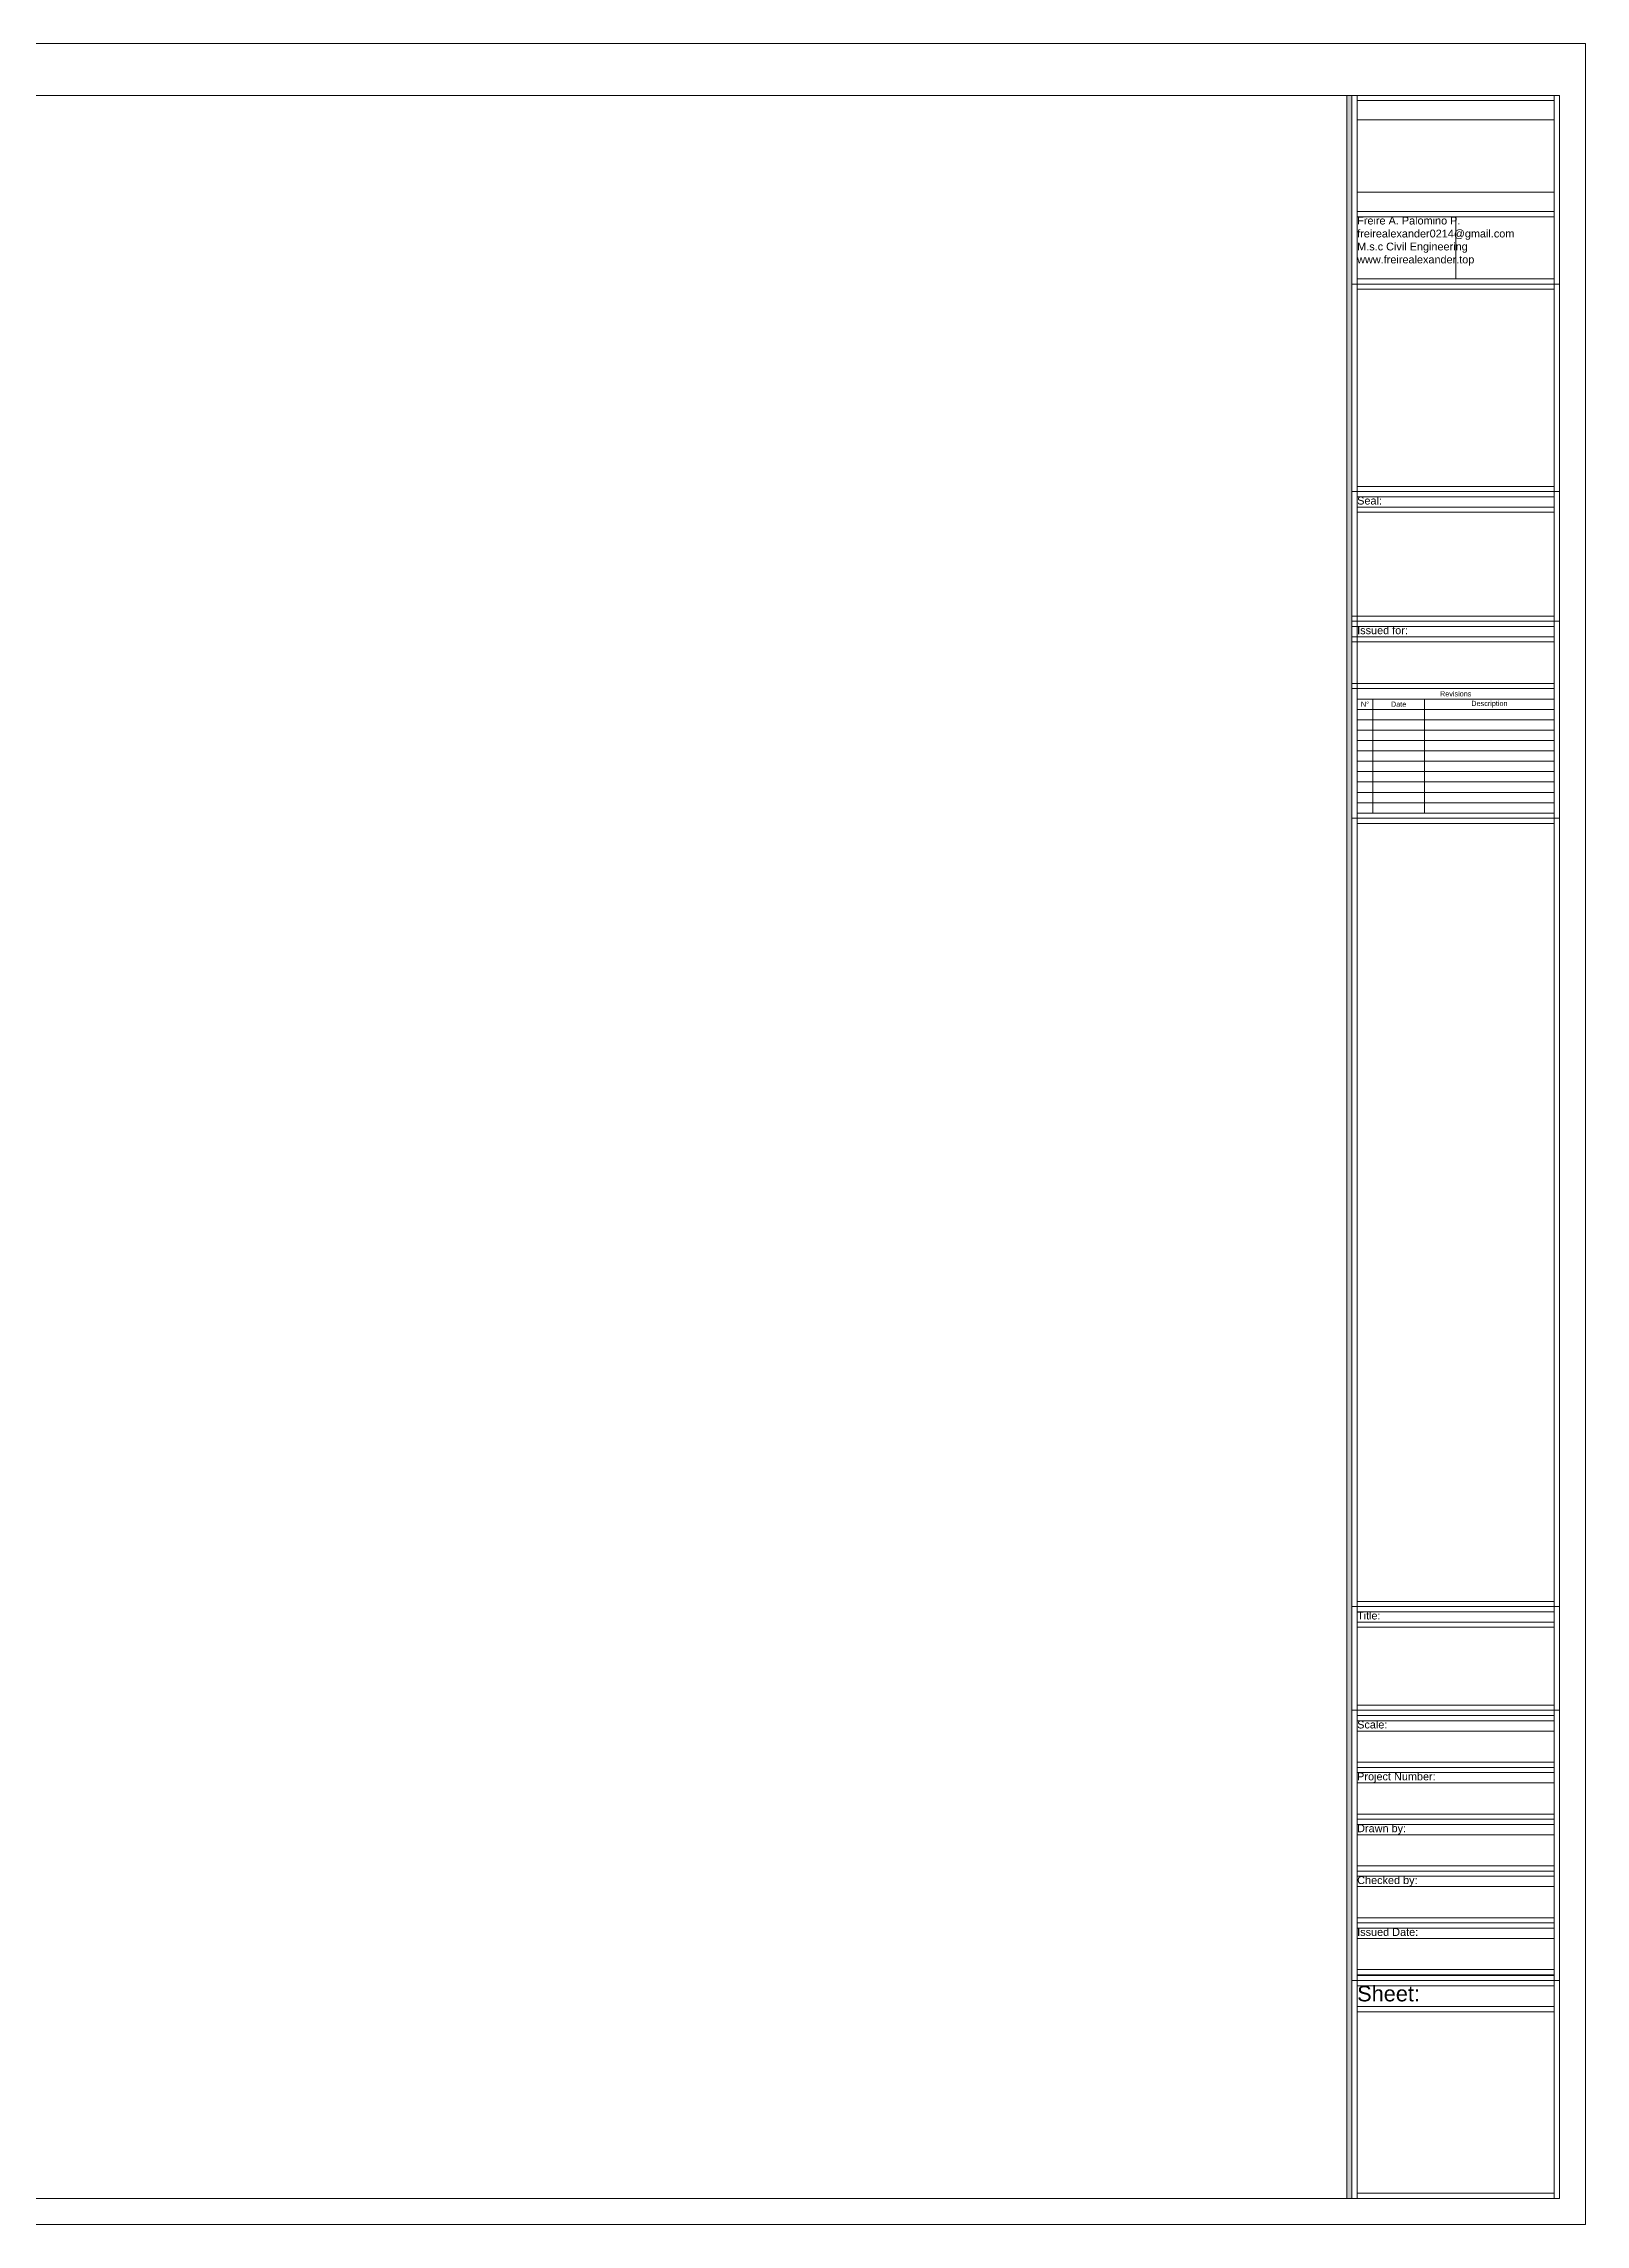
# Model space of a CAD drawing. Header units: millimetres. Extents: x 0 to 1189, y 0 to 841.
# Drawn here: x 594 to 1189, y 0 to 841 of the extents above; entities that cross this region are included whole.
import ezdxf

# ---------------------------------------------------------------- set-up
doc = ezdxf.new("R2010")
doc.units = ezdxf.units.MM
doc.layers.add('noPlot', color=6, linetype='Continuous', lineweight=0, plot=False)
for name, color, linetype, lineweight in [('titleBloack__box--margin-leftt', 254, 'Continuous', 0), ('titleBlock', 250, 'Continuous', 0), ('titleBlock__box', 250, 'Continuous', 0), ('titleBlock__margin', 250, 'Continuous', 0), ('titleBlock__text', 250, 'Continuous', 0)]:
    doc.layers.add(name, color=color, linetype=linetype, lineweight=lineweight)
doc.layers.add('titleBlock__logo', color=7, linetype='Continuous', lineweight=0, true_color=0xffffff)
doc.styles.get("Standard").update_dxf_attribs({"font": 'arial.ttf'})
picture_1 = doc.add_image_def('image1.png', size_in_pixel=(4325, 1585))

msp = doc.modelspace()

# ---------------------------------------------------------------- hatches: boundary and pattern name
at = {"layer": 'titleBloack__box--margin-leftt'}
h = msp.add_hatch(color=256, dxfattribs=at)
h.dxf.hatch_style = 1
h.paths.add_polyline_path([(1099, 821), (1097, 821), (1097, 10), (1099, 10)])

# ---------------------------------------------------------------- linework, layer by layer
at = {"layer": 'noPlot'}
for points in [[(1101, 10), (1101, 821)], [(1101, 819), (1177, 819)], [(1101, 819), (1101, 776.25)], [(1101, 776.25), (1177, 776.25)], [(1101, 774.25), (1177, 774.25)], [(1139, 750.25), (1139, 774.25)], [(1177, 781.52), (1177, 759.52)], [(1101, 750.25), (1177, 750.25)], [(1101, 748.25), (1177, 748.25)], [(1101, 746.25), (1177, 746.25)], [(1099.99, 668.25), (1177, 668.25)], [(1101, 670.25), (1177, 670.25)], [(1101, 666.25), (1177, 666.25)], [(1101, 662.25), (1177, 662.25)], [(1101, 660.25), (1177, 660.25)], [(1099, 620.25), (1177, 620.25)], [(1099, 616.25), (1177, 616.25)], [(1101, 620.51), (1101, 612.6)], [(1099, 612.25), (1177, 612.25)], [(1099, 610.25), (1177, 610.25)], [(1099, 594.25), (1177, 594.25)], [(1099, 592.25), (1177, 592.25)], [(1101, 588.25), (1101, 584.25)], [(1101, 584.25), (1101, 580.25)], [(1107, 588.25), (1107, 544.25)], [(1107, 588.25), (1107, 584.25)], [(1107, 584.25), (1107, 580.25)], [(1127, 588.25), (1127, 544.25)], [(1127, 588.25), (1127, 584.25)], [(1127, 584.25), (1127, 580.25)], [(1101, 580.25), (1177, 580.25)], [(1101, 580.25), (1101, 576.25)], [(1101, 576.25), (1177, 576.25)], [(1101, 576.25), (1101, 572.25)], [(1101, 572.25), (1177, 572.25)], [(1101, 572.25), (1101, 568.25)], [(1107, 580.25), (1107, 576.25)], [(1107, 576.25), (1107, 572.25)], [(1107, 572.25), (1107, 568.25)], [(1127, 580.25), (1127, 576.25)], [(1127, 576.25), (1127, 572.25)], [(1127, 572.25), (1127, 568.25)], [(1101, 568.25), (1177, 568.25)], [(1101, 568.25), (1101, 564.25)], [(1101, 564.25), (1177, 564.25)], [(1101, 564.25), (1101, 560.25)], [(1107, 568.25), (1107, 564.25)], [(1107, 564.25), (1107, 560.25)], [(1127, 568.25), (1127, 564.25)], [(1127, 564.25), (1127, 560.25)], [(1101, 560.25), (1177, 560.25)], [(1101, 560.25), (1101, 556.25)], [(1101, 556.25), (1177, 556.25)], [(1101, 556.25), (1101, 552.25)], [(1107, 560.25), (1107, 556.25)], [(1107, 556.25), (1107, 552.25)], [(1127, 560.25), (1127, 556.25)], [(1127, 556.25), (1127, 552.25)], [(1101, 552.25), (1177, 552.25)], [(1101, 552.25), (1101, 548.25)], [(1101, 548.25), (1177, 548.25)], [(1101, 548.25), (1101, 544.25)], [(1107, 552.25), (1107, 548.25)], [(1107, 548.25), (1107, 544.25)], [(1127, 552.25), (1127, 548.25)], [(1127, 548.25), (1127, 544.25)], [(1101, 544.25), (1177, 544.25)], [(1101, 540.25), (1177, 540.25)], [(1177, 240.25), (1101, 240.25)], [(1177, 238.25), (1101, 238.25)], [(1177, 236.25), (1101, 236.25)], [(1177, 232.25), (1101, 232.25)], [(1177, 230.25), (1101, 230.25)], [(1177, 200.25), (1101, 200.25)], [(1177, 196.25), (1101, 196.25)], [(1177, 194.25), (1101, 194.25)], [(1177, 190.25), (1101, 190.25)], [(1177, 178.25), (1101, 178.25)], [(1177, 176.25), (1101, 176.25)], [(1177, 174.25), (1101, 174.25)], [(1177, 170.25), (1101, 170.25)], [(1177, 158.25), (1101, 158.25)], [(1177, 156.25), (1101, 156.25)], [(1177, 154.25), (1101, 154.25)], [(1177, 150.25), (1101, 150.25)], [(1177, 138.25), (1101, 138.25)], [(1177, 136.25), (1101, 136.25)], [(1177, 134.25), (1101, 134.25)], [(1177, 130.25), (1101, 130.25)], [(1177, 118.25), (1101, 118.25)], [(1177, 116.25), (1101, 116.25)], [(1177, 114.25), (1101, 114.25)], [(1177, 110.25), (1101, 110.25)], [(1177, 96), (1101, 96)], [(1177, 92), (1101, 92)], [(1177, 84), (1101, 84)], [(1177, 82), (1101, 82)], [(1179, 79.14), (1179, 10)], [(1177, 12), (1101, 12)]]:
    msp.add_lwpolyline(points, dxfattribs=at)
at = {"layer": 'noPlot', "color": 5}
for points in [[(1177, 821), (1177, 10)], [(1177, 98.25), (1101, 98.25)], [(1177, 96.25), (1101, 96.25)], [(1100.98, 43.58), (1100.98, 39.63)], [(1100.98, 39.63), (1100.98, 35.68)], [(1100.98, 35.68), (1100.98, 31.73)], [(1100.98, 31.73), (1100.98, 27.78)], [(1100.98, 27.78), (1100.98, 23.83)]]:
    msp.add_lwpolyline(points, dxfattribs=at)
at = {"layer": 'noPlot'}
msp.add_lwpolyline([(1101, 610.25), (1177, 610.25), (1177, 594.25), (1101, 594.25)], close=True, dxfattribs=at)
at = {"layer": 'titleBloack__box--margin-leftt'}
msp.add_lwpolyline([(1097, 10), (1097, 821)], dxfattribs=at)
at = {"layer": 'titleBlock'}
msp.add_lwpolyline([(0, 0), (1189, 0), (1189, 841), (0, 841)], close=True, dxfattribs=at)
at = {"layer": 'titleBlock__box'}
for points in [[(1099, 10), (1099, 821)], [(1099, 748.25), (1179, 748.25)], [(1099, 668.25), (1179, 668.25)], [(1099, 618.25), (1179, 618.25)], [(1101, 584.25), (1177, 584.25)], [(1099, 542.25), (1179, 542.25)], [(1179, 238.25), (1099, 238.25)], [(1179, 198.25), (1099, 198.25)], [(1179, 94), (1099, 94)]]:
    msp.add_lwpolyline(points, dxfattribs=at)
for points in [[(1101, 592.25), (1177, 592.25), (1177, 588.25), (1101, 588.25)], [(1101, 588.25), (1177, 588.25), (1177, 544.25), (1101, 544.25)]]:
    msp.add_lwpolyline(points, close=True, dxfattribs=at)
at = {"layer": 'titleBlock__margin'}
msp.add_lwpolyline([(20, 10), (1179, 10), (1179, 821), (20, 821)], close=True, dxfattribs=at)

# ---------------------------------------------------------------- texts
at = {"layer": 'titleBlock__text'}
for s, width, heights, insert, char_height, attachment_point in [('\\pxql;Freire A. Palomino P.\\Pfreirealexander0214@gmail.com\\PM.s.c Civil Engineering\\Pwww.freirealexander.top', 76, [24], (1139, 774.25), 3, 2), ('Seal:', 76, [4], (1101, 666.25), 3, 1), ('Issued for:', 76, [4], (1101, 616.25), 3, 1), ('\\pxqc;Revisions', 76, [4], (1101, 590.25), 2, 4), ('\\pxqc;N°', 6, [3.49], (1101, 586.25), 2, 4), ('\\pxqc;Date', 20, [3.49], (1107, 586.25), 2, 4), ('\\pxqc;Description', 50, [3.49], (1127, 586.25), 2, 4), ('Title:', 76, [4], (1101, 236.25), 2.963, 1), ('Scale:', 76, [4], (1101, 194.25), 3, 1), ('Project Number:', 76, [4], (1101, 174.25), 3, 1), ('Drawn by:', 76, [4], (1101, 154.25), 3, 1), ('Checked by:', 76, [4], (1101, 134.25), 3, 1), ('Issued Date:', 76, [4], (1101, 114.25), 3, 1), ('Sheet:', 76, [8], (1101, 92), 6, 1)]:
    msp.add_mtext_dynamic_manual_height_columns(s, width=width, gutter_width=19.75, heights=heights, dxfattribs=dict(at, insert=insert, char_height=char_height, attachment_point=attachment_point))

# ---------------------------------------------------------------- pictures from other files: only their frames are drawn
at = {"layer": 'titleBlock__logo'}
image = msp.add_image(picture_1, insert=(1101, 783.7), size_in_units=(76, 27.85), dxfattribs=at)
image.dxf.flags = 15

doc.saveas('drawing.dxf')
